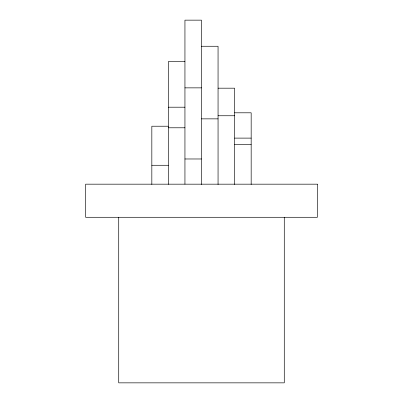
<?xml version="1.0" encoding="UTF-8"?>
<svg xmlns="http://www.w3.org/2000/svg" width="403" height="403" viewBox="0 0 403 403"><rect width="100%" height="100%" fill="white"/><g stroke="black" fill="none" stroke-linecap="round" stroke-linejoin="round"><path stroke-width="0.6" d="M201.5 46.264L218.058 46.264L218.058 184.549M184.942 61.518L168.389 61.518L168.389 184.393M184.942 87.859L201.5 87.859M218.058 88.186L234.611 88.186L234.611 184.488M168.389 107.203L184.942 107.203M234.611 112.8L251.17 112.8L251.17 184.488M218.058 115.752L234.611 115.752M201.5 118.86L218.058 118.86M168.389 126.22L151.83 126.22L151.83 184.448M168.389 127.786L184.942 127.786M234.611 138.113L251.17 138.113M234.611 144.687L251.17 144.687M184.942 158.978L201.5 158.978M151.83 165.28L168.389 165.28M284.281 217.288L284.281 382.85L118.719 382.85L118.719 217.288M201.5 184.549L201.5 20.15L184.942 20.15L184.942 184.141M317.393 184.176L85.607 184.176L85.607 217.288L317.393 217.288L317.393 184.176"/></g></svg>
